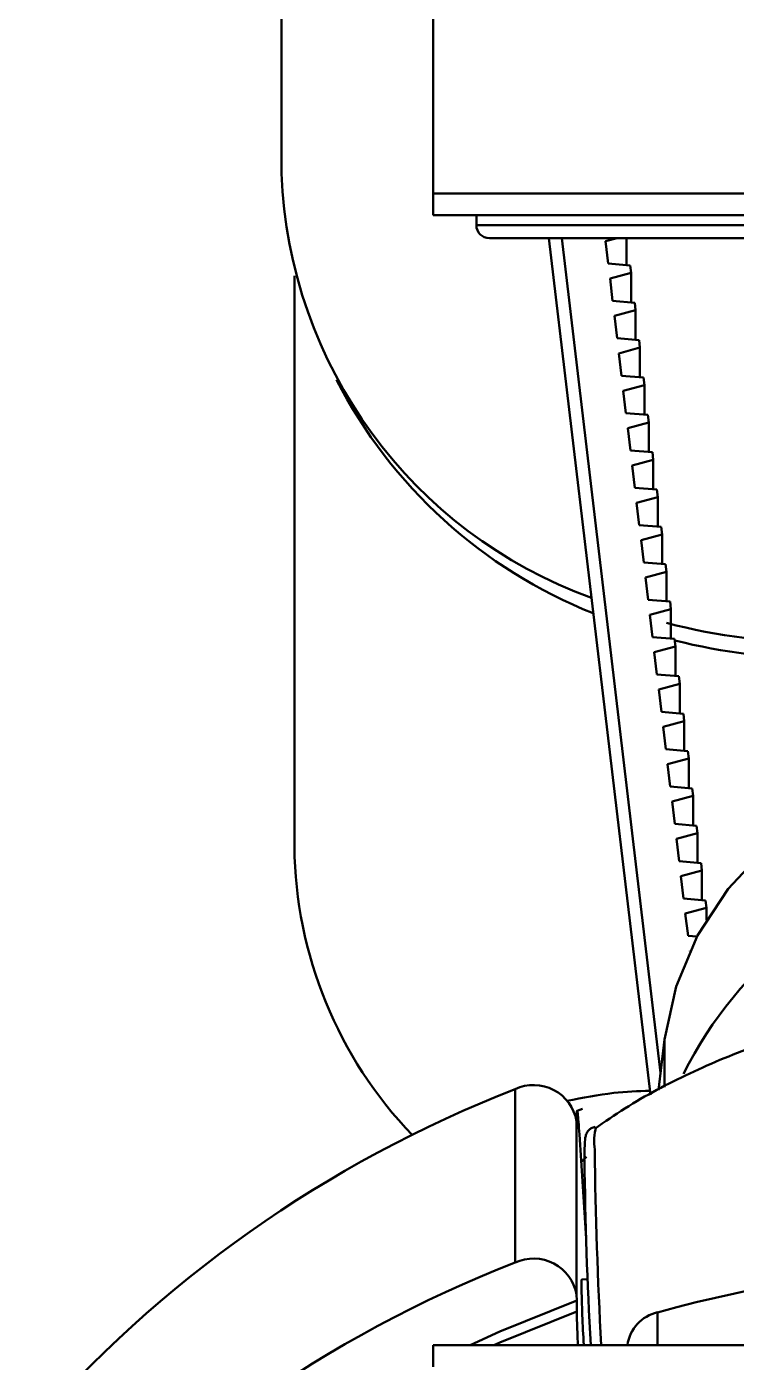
# Model space of a CAD drawing. Header units: millimetres. Extents: x 4430 to 5189, y 950 to 1287.
# Drawn here: x 4754.72 to 4771.1, y 1125.17 to 1155.97 of the extents above; entities that cross this region are included whole.
import ezdxf

# ---------------------------------------------------------------- set-up
doc = ezdxf.new("R2010")
doc.units = ezdxf.units.MM
doc.header["$LTSCALE"] = 0.5
doc.layers.add('BOL', color=7, linetype='Continuous', lineweight=50)

msp = doc.modelspace()

# ---------------------------------------------------------------- linework, layer by layer
at = {"layer": 'BOL'}
for p, q in [((4764.098, 1152.125), (4764.098, 1230.067)), ((4760.598, 1161.868), (4760.598, 1152.586)), ((4764.098, 1152.125), (4790.098, 1152.125)), ((4764.098, 1151.625), (4764.098, 1152.125)), ((4790.098, 1151.625), (4764.098, 1151.625)), ((4765.098, 1151.625), (4765.098, 1151.396)), ((4765.098, 1151.396), (4781.098, 1151.396)), ((4765.398, 1151.096), (4780.798, 1151.096)), ((4766.77, 1151.096), (4769.115, 1131.341)), ((4767.067, 1151.096), (4769.352, 1131.846)), ((4768.08, 1151.025), (4768.345, 1151.096)), ((4768.08, 1151.025), (4768.142, 1150.51)), ((4768.567, 1151.096), (4768.567, 1150.474)), ((4768.142, 1150.51), (4768.649, 1150.467)), ((4768.183, 1150.163), (4768.67, 1150.295)), ((4768.67, 1150.295), (4768.649, 1150.467)), ((4768.67, 1150.295), (4768.67, 1149.612)), ((4760.898, 1150.228), (4760.898, 1137.061)), ((4768.183, 1150.163), (4768.244, 1149.648)), ((4768.244, 1149.648), (4768.752, 1149.605)), ((4768.285, 1149.302), (4768.772, 1149.433)), ((4768.772, 1149.433), (4768.752, 1149.605)), ((4768.772, 1149.433), (4768.772, 1148.751)), ((4768.285, 1149.302), (4768.346, 1148.787)), ((4768.346, 1148.787), (4768.854, 1148.744)), ((4768.874, 1148.572), (4768.854, 1148.744)), ((4768.387, 1148.44), (4768.874, 1148.572)), ((4768.387, 1148.44), (4768.448, 1147.925)), ((4768.874, 1148.572), (4768.874, 1147.889)), ((4768.448, 1147.925), (4768.956, 1147.882)), ((4768.977, 1147.71), (4768.956, 1147.882)), ((4768.489, 1147.579), (4768.977, 1147.71)), ((4768.489, 1147.579), (4768.551, 1147.064)), ((4768.977, 1147.71), (4768.977, 1147.028)), ((4768.551, 1147.064), (4769.058, 1147.021)), ((4769.079, 1146.849), (4769.058, 1147.021)), ((4768.592, 1146.717), (4769.079, 1146.849)), ((4768.592, 1146.717), (4768.653, 1146.202)), ((4769.079, 1146.849), (4769.079, 1146.166)), ((4768.653, 1146.202), (4769.161, 1146.159)), ((4768.694, 1145.856), (4769.181, 1145.987)), ((4769.181, 1145.987), (4769.161, 1146.159)), ((4769.181, 1145.987), (4769.181, 1145.305)), ((4768.694, 1145.856), (4768.755, 1145.341)), ((4768.755, 1145.341), (4769.263, 1145.298)), ((4768.796, 1144.994), (4769.283, 1145.126)), ((4769.283, 1145.126), (4769.263, 1145.298)), ((4769.283, 1145.126), (4769.283, 1144.443)), ((4768.796, 1144.994), (4768.857, 1144.479)), ((4768.857, 1144.479), (4769.365, 1144.436)), ((4769.386, 1144.264), (4769.365, 1144.436)), ((4768.899, 1144.133), (4769.386, 1144.264)), ((4768.899, 1144.133), (4768.96, 1143.618)), ((4769.386, 1144.264), (4769.386, 1143.582)), ((4768.96, 1143.618), (4769.467, 1143.575)), ((4769.488, 1143.403), (4769.467, 1143.575)), ((4769.001, 1143.271), (4769.488, 1143.403)), ((4769.001, 1143.271), (4769.062, 1142.756)), ((4769.488, 1143.403), (4769.488, 1142.72)), ((4769.062, 1142.756), (4769.57, 1142.714)), ((4769.59, 1142.541), (4769.57, 1142.714)), ((4769.103, 1142.41), (4769.59, 1142.541)), ((4769.103, 1142.41), (4769.164, 1141.895)), ((4769.59, 1142.541), (4769.59, 1141.859)), ((4769.164, 1141.895), (4769.672, 1141.852)), ((4769.205, 1141.548), (4769.692, 1141.68)), ((4769.692, 1141.68), (4769.672, 1141.852)), ((4769.692, 1141.68), (4769.692, 1140.997)), ((4769.205, 1141.548), (4769.267, 1141.033)), ((4769.267, 1141.033), (4769.774, 1140.991)), ((4769.308, 1140.687), (4769.795, 1140.818)), ((4769.795, 1140.818), (4769.774, 1140.991)), ((4769.795, 1140.818), (4769.795, 1140.136)), ((4769.308, 1140.687), (4769.369, 1140.172)), ((4769.369, 1140.172), (4769.877, 1140.129)), ((4769.897, 1139.957), (4769.877, 1140.129)), ((4769.41, 1139.825), (4769.897, 1139.957)), ((4769.41, 1139.825), (4769.471, 1139.31)), ((4769.897, 1139.957), (4769.897, 1139.274)), ((4769.471, 1139.31), (4769.979, 1139.268)), ((4769.999, 1139.095), (4769.979, 1139.268)), ((4769.512, 1138.964), (4769.999, 1139.095)), ((4769.512, 1138.964), (4769.573, 1138.449)), ((4769.999, 1139.095), (4769.999, 1138.413)), ((4769.573, 1138.449), (4770.081, 1138.406)), ((4770.102, 1138.234), (4770.081, 1138.406)), ((4769.615, 1138.102), (4770.102, 1138.234)), ((4769.615, 1138.102), (4769.676, 1137.587)), ((4770.102, 1138.234), (4770.102, 1137.552)), ((4769.676, 1137.587), (4770.183, 1137.545)), ((4769.717, 1137.241), (4770.204, 1137.372)), ((4770.204, 1137.372), (4770.183, 1137.545)), ((4770.204, 1137.372), (4770.204, 1136.69)), ((4769.717, 1137.241), (4769.778, 1136.726)), ((4770.91, 1136.091), (4771.815, 1137.058)), ((4769.778, 1136.726), (4770.286, 1136.683)), ((4769.819, 1136.379), (4770.306, 1136.511)), ((4770.306, 1136.511), (4770.286, 1136.683)), ((4770.306, 1136.511), (4770.306, 1135.829)), ((4769.819, 1136.379), (4769.88, 1135.864)), ((4769.88, 1135.864), (4770.388, 1135.822)), ((4770.201, 1135.009), (4770.91, 1136.091)), ((4770.408, 1135.649), (4770.388, 1135.822)), ((4769.921, 1135.518), (4770.408, 1135.649)), ((4769.921, 1135.518), (4769.983, 1135.003)), ((4770.408, 1135.649), (4770.408, 1135.37)), ((4769.708, 1133.84), (4770.201, 1135.009)), ((4769.983, 1135.003), (4770.189, 1134.986)), ((4770.024, 1134.657), (4770.026, 1134.657)), ((4770.024, 1134.657), (4770.024, 1134.653)), ((4769.444, 1132.617), (4769.708, 1133.84)), ((4769.304, 1131.443), (4769.444, 1132.617)), ((4769.444, 1132.617), (4769.444, 1131.518)), ((4765.993, 1127.468), (4765.993, 1131.468)), ((4767.55, 1131.015), (4767.425, 1130.967)), ((4767.409, 1130.73), (4767.409, 1126.73)), ((4767.409, 1130.73), (4767.418, 1130.592)), ((4767.418, 1130.842), (4767.418, 1130.592)), ((4767.477, 1130.422), (4767.632, 1128.025)), ((4767.518, 1129.786), (4767.641, 1129.907)), ((4767.528, 1127.071), (4767.524, 1126.945)), ((4767.531, 1127.079), (4767.528, 1127.071)), ((4767.667, 1127.086), (4767.531, 1127.079)), ((4765.639, 1125.877), (4767.418, 1126.592)), ((4767.409, 1126.73), (4767.418, 1126.592)), ((4767.418, 1126.342), (4767.418, 1126.592)), ((4765.639, 1125.627), (4767.418, 1126.342)), ((4769.278, 1126.321), (4769.278, 1125.567)), ((4764.958, 1125.567), (4765.639, 1125.877)), ((4764.098, 1125.567), (4764.098, 1125.067)), ((4790.098, 1125.567), (4764.098, 1125.567)), ((4765.503, 1125.567), (4765.639, 1125.627))]:
    msp.add_line(p, q, dxfattribs=at)
for centre, radius, start, end in [((4771.447, 1153.009), 10.857, 182.2361, 250.1202), ((4765.398, 1151.396), 0.3, 180, 270), ((4772.003, 1153.03), 11.39, 207.1781, 248.3308), ((4773.086, 1156.022), 14.262, 255.3883, 270.0488), ((4773.086, 1155.318), 13.923, 255.8212, 270.0477), ((4770.655, 1137.17), 9.758, 180.6407, 223.8711), ((4778.166, 1127.699), 9.254, 50.1339, 153.5407), ((4766.419, 1130.558), 1.005, 9.8133, 115.0835), ((4776.339, 1104.857), 28.552, 111.2445, 139.2197), ((4769.055, 1130.264), 1.24, 164.3273, 188.8557), ((4868.723, 1131.223), 100.9, 180.65341, 183.2135), ((4864.008, 1130.963), 96.421, 180.66743, 183.20818), ((4766.419, 1126.558), 1.005, 9.8144, 115.0834), ((4778.102, 1094.218), 33.293, 80.1387, 105.3687), ((4776.338, 1100.857), 28.551, 111.2444, 139.2198), ((4794.662, 1127.371), 27.142, 180.8983, 183.8096), ((4769.482, 1125.439), 0.906, 103.0207, 171.8481)]:
    msp.add_arc(centre, radius, start, end, dxfattribs=at)
for points, knots in [([(4785.371, 1131.417), (4784.909, 1131.656), (4783.929, 1132.162), (4782.339, 1132.735), (4780.644, 1133.171), (4778.855, 1133.435), (4777.009, 1133.506), (4775.143, 1133.369), (4773.347, 1133.038), (4771.635, 1132.532), (4770.027, 1131.858), (4768.757, 1131.198), (4768.062, 1130.715), (4767.834, 1130.556)], [0, 0, 0, 0, 0.084569, 0.178975, 0.273678, 0.368589, 0.472087, 0.57318, 0.671843, 0.768257, 0.862535, 0.954726, 1, 1, 1, 1]), ([(4769.104, 1131.433), (4768.826, 1131.422), (4768.183, 1131.396), (4767.55, 1131.269), (4767.19, 1131.197)], [0, 0, 0, 0, 0.433097, 1, 1, 1, 1]), ([(4767.477, 1130.422), (4767.47, 1130.525), (4767.456, 1130.73), (4767.437, 1130.922), (4767.424, 1130.99), (4767.418, 1130.942), (4767.418, 1130.866), (4767.418, 1130.842)], [0, 0, 0, 0, 0.232835, 0.465948, 0.690676, 0.90163, 1, 1, 1, 1]), ([(4767.839, 1130.596), (4767.809, 1130.588), (4767.75, 1130.574), (4767.688, 1130.522), (4767.652, 1130.471), (4767.631, 1130.423), (4767.615, 1130.367), (4767.603, 1130.268), (4767.595, 1130.101), (4767.594, 1129.901), (4767.593, 1129.853)], [0, 0, 0, 0, 0.0471725, 0.0891472, 0.1288374, 0.172894, 0.2405632, 0.4056591, 0.8565431, 1, 1, 1, 1]), ([(4767.418, 1126.342), (4767.418, 1126.279), (4767.419, 1126.153), (4767.428, 1125.873), (4767.437, 1125.667), (4767.442, 1125.567)], [0, 0, 0, 0, 0.340165, 0.680045, 1, 1, 1, 1])]:
    msp.add_open_spline(points, degree=3, knots=knots, dxfattribs=at)

doc.saveas('drawing.dxf')
